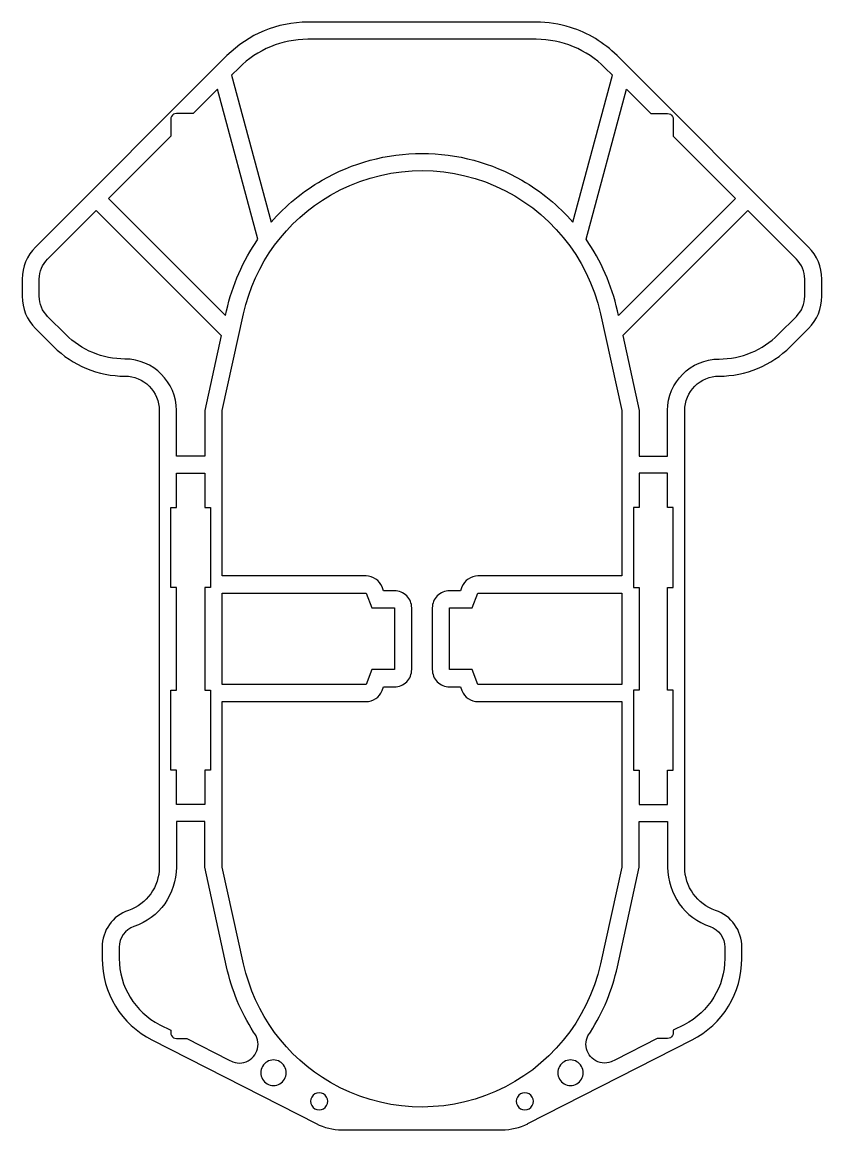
# Model space of a CAD drawing. Header units: millimetres. Extents: x -35 to 35, y -43 to 54.
import ezdxf

# ---------------------------------------------------------------- set-up
doc = ezdxf.new("R2010")
doc.units = ezdxf.units.MM
doc.layers.add('Base', color=70, linetype='Continuous')

msp = doc.modelspace()

# ---------------------------------------------------------------- linework, layer by layer
at = {"layer": 'Base'}
for points in [[(-23, -20, -0.320465), (-25.703, -23.784, 0.320465), (-28, -27), (-28, -28, 0.281892), (-23.636, -35.126), (-9.272, -42.454, 0.118486), (-7, -43), (7, -43, 0.117918), (9.262, -42.459, 0.00056), (9.272, -42.454), (23.636, -35.126, 0.281892), (28, -28), (28, -27, 0.320465), (25.703, -23.784, -0.320465), (23, -20), (23, 20, -0.414214), (26, 23, 0.198912), (32.243, 25.586), (33.036, 26.379), (33.828, 27.172, 0.198912), (35, 30), (35, 31.5, 0.198912), (33.839, 34.303), (17.071, 51.071, 0.121081), (12.988, 53.543, 0.076001), (10, 54), (-10, 54, 0.198912), (-17.071, 51.071), (-33.839, 34.303, 0.198912), (-35, 31.5), (-35, 30, 0.198912), (-33.828, 27.172), (-32.243, 25.586, 0.198912), (-26, 23, -0.414214), (-23, 20)], [(-16.01, 50.01), (-16.666, 49.354), (-13.215, 36.473, -0.083254), (-8.75, 40.155, -0.131652), (0, 42.5, -0.131652), (8.75, 40.155, -0.083254), (13.215, 36.473), (16.666, 49.354), (16.01, 50.01, 0.198912), (10, 52.5), (0, 52.5), (-10, 52.5, 0.198912)], [(-21.75, 45.933, 0.267949), (-22, 45.5), (-22, 44.021), (-27.45, 38.571), (-17.189, 28.311), (-17.099, 28.726, -0.098535), (-14.37, 34.988), (-17.891, 48.13), (-20.021, 46), (-21.5, 46, 0.131652)], [(21.75, 45.933, -0.267949), (22, 45.5), (22, 44.021), (27.45, 38.571), (17.189, 28.311), (17.099, 28.726, 0.098535), (14.37, 34.988), (17.891, 48.13), (20.021, 46), (21.5, 46, -0.131652)], [(3.37, -4.2), (3.5, -4.538, 0.310329), (4.9, -5.5), (17.5, -5.5), (17.5, -20), (15.62, -28.468, -0.506672), (-8, -38.856, -0.210188), (-15.62, -28.468), (-17.5, -20), (-17.5, -5.5), (-4.9, -5.5, 0.310329), (-3.5, -4.538), (-3.37, -4.2), (-2.4, -4.2, 0.414214), (-0.9, -2.7), (-0.9, 2.7, 0.414214), (-2.4, 4.2), (-3.37, 4.2), (-3.5, 4.538, 0.310329), (-4.9, 5.5), (-17.5, 5.5), (-17.5, 20), (-15.62, 28.468, -0.210188), (-8, 38.856, -0.506672), (15.62, 28.468), (17.5, 20), (17.5, 5.5), (4.9, 5.5, 0.310329), (3.5, 4.538), (3.37, 4.2), (2.4, 4.2, 0.414214), (0.9, 2.7), (0.9, -2.7, 0.414214), (2.4, -4.2)], [(-33.5, 31.5, -0.198912), (-32.778, 33.243), (-28.51, 37.51), (-17.569, 26.569), (-19, 20), (-19, 16), (-21.5, 16), (-21.5, 20, 0.414212), (-26, 24.5, -0.198912), (-31.182, 26.646), (-32.768, 28.232, -0.198912), (-33.5, 30)], [(33.5, 31.5, 0.198912), (32.778, 33.243), (28.51, 37.51), (17.569, 26.569), (19, 20), (19, 16), (21.5, 16), (21.5, 20, -0.414212), (26, 24.5, 0.198912), (31.182, 26.646), (32.768, 28.232, 0.198912), (33.5, 30)], [(-22, -34.5, 0.267949), (-21.75, -34.933, 0.131652), (-21.5, -35), (-20.582, -35), (-16.928, -36.864), (-16.559, -37.052, 0.519566), (-14.35, -35.5, 0.116461), (-14.524, -34.762, -0.005503), (-14.736, -34.44, -0.089039), (-17.099, -28.726), (-19, -20), (-19, -16), (-21.5, -16), (-21.5, -20, -0.320465), (-25.216, -25.203, 0.320465), (-26.5, -27), (-26.5, -28, 0.281892), (-22.954, -33.79), (-22, -34.277)], [(22, -34.5, -0.267949), (21.75, -34.933, -0.131652), (21.5, -35), (20.582, -35), (16.928, -36.864), (16.559, -37.052, -0.519566), (14.35, -35.5, -0.116461), (14.524, -34.762, 0.005503), (14.736, -34.44, 0.089039), (17.099, -28.726), (19, -20), (19, -16), (21.5, -16), (21.5, -20, 0.320465), (25.216, -25.203, -0.320465), (26.5, -27), (26.5, -28, -0.281892), (22.954, -33.79), (22, -34.277)], [(-13.559, -37.032, 0.57735), (-13.559, -38.968, 0.57735), (-11.882, -38, 0.57735)], [(12.441, -37.032, 0.57735), (12.441, -38.968, 0.57735), (14.118, -38, 0.57735)], [(-8.25, -40.5, 0.57735), (-9.375, -39.85, 0.57735), (-9.375, -41.15, 0.57735)], [(9.75, -40.5, 0.57735), (8.625, -39.85, 0.57735), (8.625, -41.15, 0.57735)]]:
    msp.add_lwpolyline(points, format="xyb", close=True, dxfattribs=at)
for points in [[(-19, 11.5), (-18.5, 11.5), (-18.5, 4.5), (-19, 4.5), (-19, -4.5), (-18.5, -4.5), (-18.5, -11.5), (-19, -11.5), (-19, -14.5), (-21.5, -14.5), (-21.5, -11.5), (-22, -11.5), (-22, -4.5), (-21.5, -4.5), (-21.5, 4.5), (-22, 4.5), (-22, 11.5), (-21.5, 11.5), (-21.5, 14.5), (-19, 14.5)], [(19, 11.5), (18.5, 11.5), (18.5, 4.5), (19, 4.5), (19, -4.5), (18.5, -4.5), (18.5, -11.5), (19, -11.5), (19, -14.5), (21.5, -14.5), (21.5, -11.5), (22, -11.5), (22, -4.5), (21.5, -4.5), (21.5, 4.5), (22, 4.5), (22, 11.5), (21.5, 11.5), (21.5, 14.5), (19, 14.5)], [(-4.4, -2.7), (-4.9, -4), (-17.5, -4), (-17.5, 4), (-4.9, 4), (-4.4, 2.7), (-2.4, 2.7), (-2.4, -2.7)], [(4.4, 2.7), (4.9, 4), (17.5, 4), (17.5, -4), (4.9, -4), (4.4, -2.7), (2.4, -2.7), (2.4, 2.7)]]:
    msp.add_lwpolyline(points, close=True, dxfattribs=at)

doc.saveas('drawing.dxf')
